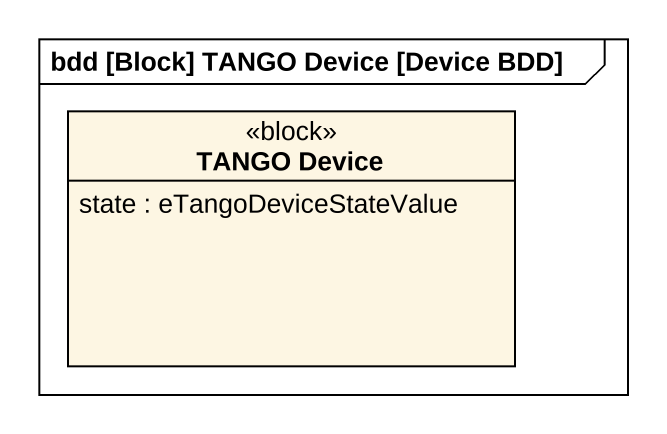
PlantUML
@startuml
mainframe bdd [Block] TANGO Device [Device BDD]
hide circle
hide empty members
class "TANGO Device" as TANGO_Device <<block>> {
  state : eTangoDeviceStateValue
}
@enduml
